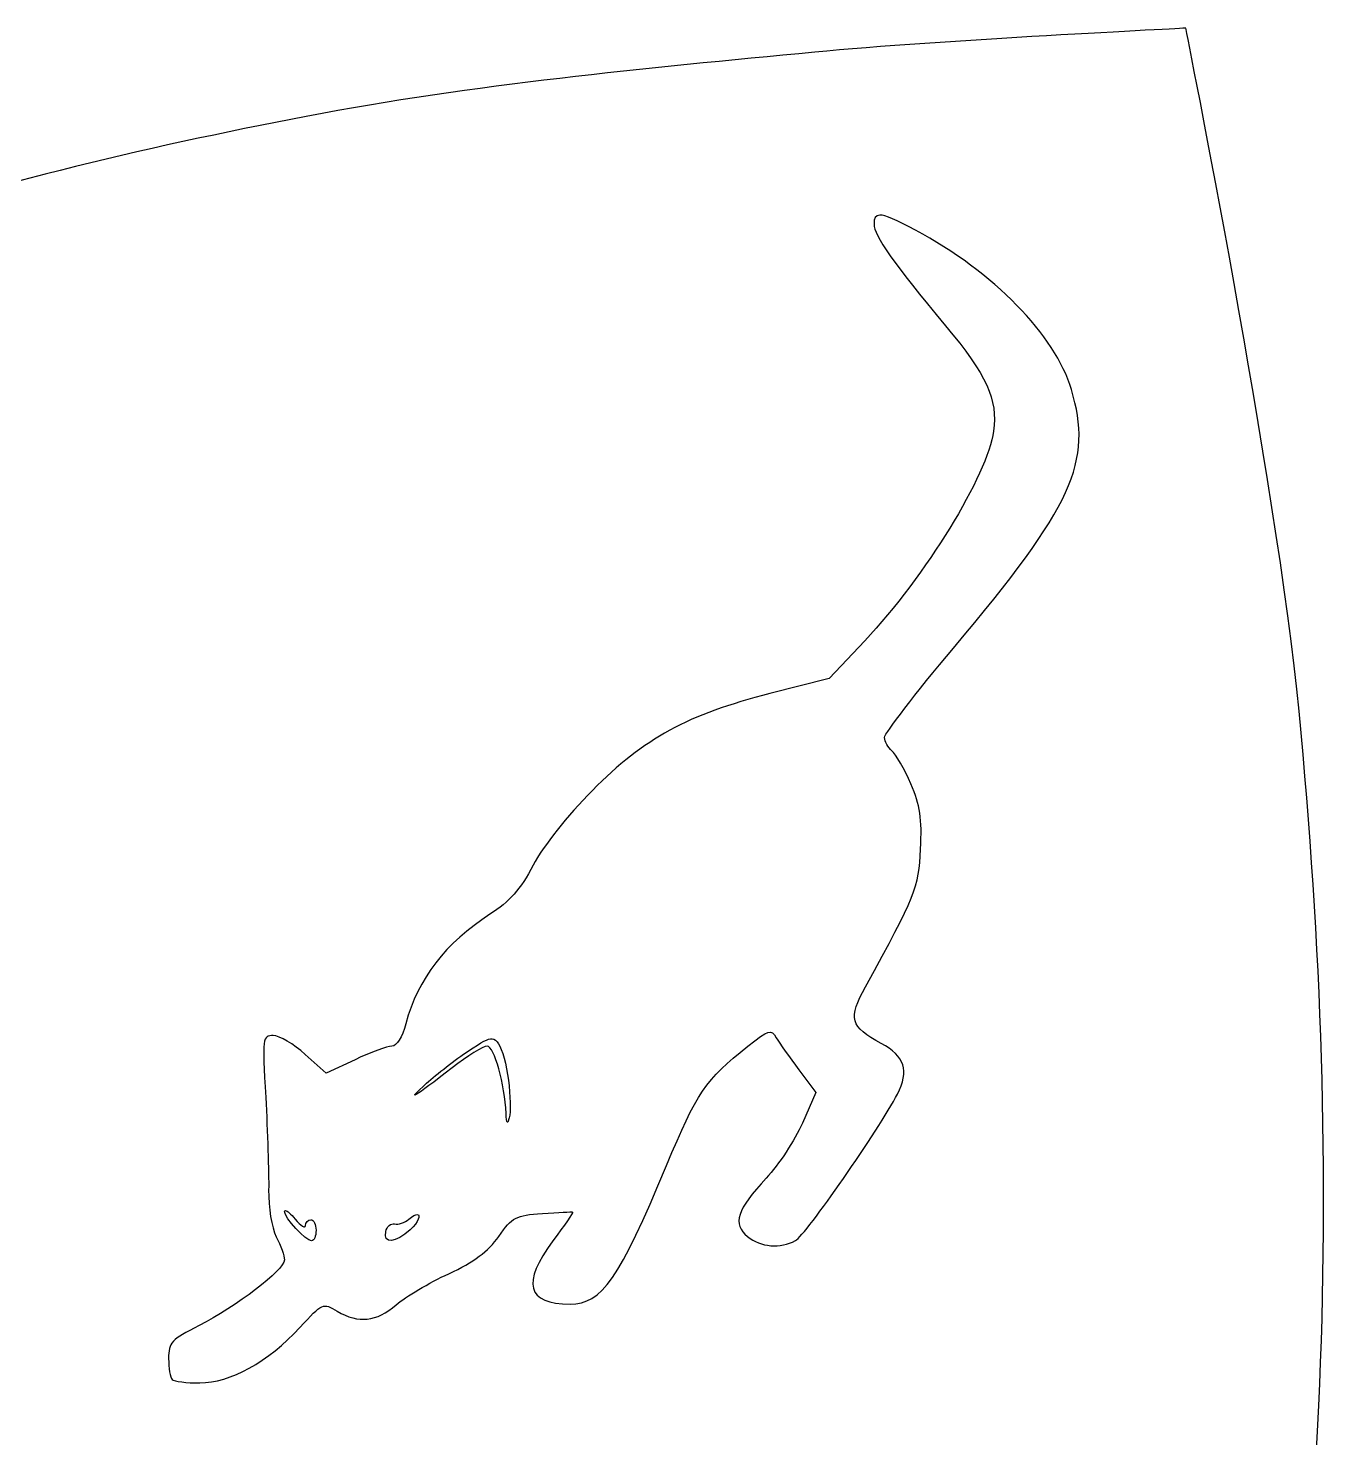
# Model space of a CAD drawing. Extents: x 22 to 290, y 86 to 216.
# Drawn here: x 233.8 to 289.6, y 146.9 to 207.4 of the extents above; entities that cross this region are included whole.
import ezdxf

# ---------------------------------------------------------------- set-up
doc = ezdxf.new("R2010")
doc.units = 0
doc.layers.add('Layer_1', color=7, linetype='CONTINUOUS')

msp = doc.modelspace()

# ---------------------------------------------------------------- linework, layer by layer
at = {"layer": 'Layer_1', "color": 7}
for points in [[(270.320934, 199.370404), (270.320934, 199.370404)], [(269.680422, 181.106438), (268.156862, 179.485864), (265.610797, 178.837634)], [(253.692423, 164.024825), (253.692423, 164.024825)], [(247.805993, 163.127999), (246.57072, 162.543158), (245.673341, 163.353997)], [(266.853789, 162.690885), (267.584149, 161.717438), (267.001515, 160.399483)], [(244.822816, 156.651769), (244.822816, 156.651769)], [(250.478838, 156.479241), (250.478838, 156.479241)]]:
    msp.add_lwpolyline(points, dxfattribs=at)
at = {"layer": 'Layer_1', "color": 1}
for points in [[(283.451977, 207.388933), (283.451977, 207.388933), (272.829274, 206.865487), (267.537297, 206.360365)], [(288.313707, 178.080265), (287.360445, 187.937158), (283.451977, 207.388933), (283.451977, 207.388933)], [(267.537297, 206.360365), (260.239143, 205.663756), (252.917252, 204.980397), (245.716888, 203.60098)], [(245.716888, 203.60098), (238.648294, 202.246821), (231.600606, 200.590174), (224.811497, 198.201276)], [(289.16091, 148.291489), (289.632362, 158.213999), (289.26996, 168.192694), (288.313707, 178.080265)], [(284.826174, 113.339481), (286.777571, 124.916064), (288.603718, 136.564845), (289.16091, 148.291489)]]:
    msp.add_open_spline(points, degree=3, dxfattribs=at)
at = {"layer": 'Layer_1', "color": 7}
for points in [[(270.320934, 199.370404), (270.13351, 199.367017), (270.076744, 199.234855), (270.076744, 198.984552)], [(271.85276, 198.721623), (271.019781, 199.1668), (270.561923, 199.374919), (270.320934, 199.370404)], [(270.076744, 198.984552), (270.076744, 198.492442), (270.910722, 197.306691), (273.144257, 194.622785)], [(278.545064, 191.885453), (277.849669, 194.227051), (275.203245, 196.930866), (271.85276, 198.721623)], [(273.144257, 194.622785), (274.921523, 192.487182), (275.388104, 191.463666), (275.205252, 190.100617)], [(273.480499, 180.785077), (278.62843, 186.915649), (279.471882, 188.764552), (278.545064, 191.885453)], [(275.205252, 190.100617), (274.952748, 188.218026), (272.287083, 183.878707), (269.680422, 181.106438)], [(270.528742, 176.956338), (270.528742, 177.128662), (271.856903, 178.851544), (273.480499, 180.785077)], [(265.610797, 178.837634), (262.079012, 177.937853), (260.218098, 176.922753), (257.990797, 174.680921)], [(270.842382, 176.38252), (270.669633, 176.525861), (270.528742, 176.784069), (270.528742, 176.956338)], [(271.655977, 174.961489), (271.381375, 175.599819), (271.015102, 176.239152), (270.842382, 176.38252)], [(272.072695, 172.16793), (272.138877, 173.4784), (272.056677, 174.02993), (271.655977, 174.961489)], [(257.990797, 174.680921), (256.912655, 173.595692), (255.886958, 172.299953), (255.449146, 171.471744)], [(269.709084, 166.259452), (271.863541, 170.177515), (271.987859, 170.487748), (272.072695, 172.16793)], [(255.449146, 171.471744), (254.897063, 170.42738), (254.437662, 169.905331), (253.598164, 169.366654)], [(253.598164, 169.366654), (251.681254, 168.13656), (250.510068, 166.614166), (249.987703, 164.672505)], [(270.385424, 163.825285), (269.052771, 164.54594), (268.956708, 164.891211), (269.709084, 166.259452)], [(249.987703, 164.672505), (249.827288, 164.076254), (249.599532, 163.712286), (249.385777, 163.712286)], [(244.300815, 164.164285), (243.835995, 164.164285), (243.828756, 164.104764), (243.973395, 161.510183)], [(245.673341, 163.353997), (245.179988, 163.799739), (244.562322, 164.164285), (244.300815, 164.164285)], [(252.679841, 163.507785), (253.254727, 163.890959), (253.516514, 164.045625), (253.692423, 164.024825)], [(253.692423, 164.024825), (253.797974, 164.012407), (253.872805, 163.93647), (253.965826, 163.8093)], [(264.658297, 163.701263), (265.564823, 164.423328), (265.654762, 164.450521), (265.880342, 164.07223)], [(265.880342, 164.07223), (266.014256, 163.847609), (266.452271, 163.22626), (266.853789, 162.690885)], [(249.385777, 163.712286), (249.196519, 163.712286), (248.485556, 163.449507), (247.805993, 163.127999)], [(250.876263, 162.118174), (251.311111, 162.511225), (252.122819, 163.136579), (252.679841, 163.507785)], [(253.475795, 163.712286), (253.310921, 163.712286), (252.633266, 163.290246), (251.969874, 162.774118)], [(254.291042, 160.821162), (254.23773, 162.062545), (253.772523, 163.712286), (253.475795, 163.712286)], [(253.965826, 163.8093), (254.115968, 163.603927), (254.305362, 162.901818), (254.386952, 162.248812)], [(261.172412, 158.588742), (262.478791, 161.730412), (262.82882, 162.244037), (264.658297, 163.701263)], [(271.077202, 161.647436), (271.596547, 162.653784), (271.398574, 163.277436), (270.385424, 163.825285)], [(251.969874, 162.774118), (250.339504, 161.505698), (249.921308, 161.254941), (250.876263, 162.118174)], [(254.386952, 162.248812), (254.468543, 161.595778), (254.486063, 160.8703), (254.426091, 160.636507)], [(243.973395, 161.510183), (244.05476, 160.050416), (244.112367, 158.265152), (244.101276, 157.543086)], [(266.704961, 155.36358), (267.134109, 155.593253), (270.303772, 160.14892), (271.077202, 161.647436)], [(254.426091, 160.636507), (254.348423, 160.333655), (254.309809, 160.386512), (254.291042, 160.821162)], [(267.001515, 160.399483), (266.681052, 159.674708), (265.983757, 158.616507), (265.452047, 158.047999)], [(257.031132, 152.643884), (258.40482, 152.643884), (259.138126, 153.696477), (261.172412, 158.588742)], [(265.452047, 158.047999), (264.18343, 156.691583), (263.987489, 156.076598), (264.652235, 155.538315)], [(244.101276, 157.543086), (244.089422, 156.773636), (244.225668, 155.940953), (244.429799, 155.531703)], [(245.946193, 155.354761), (245.693294, 155.354761), (244.775852, 156.347937), (244.785334, 156.611533)], [(244.785334, 156.611533), (244.785334, 156.640574), (244.799251, 156.653576), (244.822816, 156.651769)], [(244.822816, 156.651769), (244.893174, 156.646407), (245.053533, 156.509586), (245.23678, 156.289622)], [(245.23678, 156.289622), (245.481128, 155.996421), (245.68106, 155.869421), (245.68106, 156.0074)], [(245.68106, 156.0074), (245.68106, 156.145406), (245.782823, 156.258202), (245.907058, 156.258202)], [(245.907058, 156.258202), (246.031292, 156.258202), (246.133056, 156.054703), (246.133056, 155.806206)], [(249.122847, 155.749982), (249.170402, 155.967406), (249.341104, 156.116131), (249.502083, 156.080713)], [(249.502083, 156.080713), (249.663091, 156.045322), (249.938732, 156.136124), (250.115036, 156.282456)], [(250.115036, 156.282456), (250.285527, 156.423962), (250.408028, 156.481866), (250.478838, 156.479241)], [(250.478838, 156.479241), (250.634652, 156.473315), (250.542126, 156.174303), (250.171258, 155.828807)], [(253.972991, 155.542726), (254.557417, 156.374943), (254.694724, 156.447062), (255.846021, 156.529951)], [(255.846021, 156.529951), (256.529309, 156.579199), (257.11327, 156.606391), (257.14358, 156.590586)], [(257.14358, 156.590586), (257.173891, 156.574782), (256.792566, 156.018192), (256.296363, 155.353107)], [(244.429799, 155.531703), (244.6214, 155.147655), (244.777618, 154.698919), (244.777618, 154.534552)], [(246.133056, 155.806206), (246.133056, 155.557738), (246.048781, 155.354761), (245.946193, 155.354761)], [(250.171258, 155.828807), (249.548619, 155.248727), (249.004314, 155.207974), (249.122847, 155.749982)], [(251.827109, 153.944203), (252.917954, 154.448362), (253.519009, 154.896212), (253.972991, 155.542726)], [(264.652235, 155.538315), (265.217385, 155.080664), (266.044787, 155.010266), (266.704961, 155.36358)], [(256.296363, 155.353107), (254.939806, 153.534918), (255.18156, 152.643884), (257.031132, 152.643884)], [(244.777618, 154.534552), (244.777618, 154.118105), (242.690035, 152.511084), (241.11865, 151.717842)], [(249.569882, 152.605298), (249.977975, 152.956608), (250.993707, 153.559051), (251.827109, 153.944203)], [(245.435216, 151.632405), (246.418563, 152.699177), (246.42563, 152.701711), (247.04697, 152.334653)], [(247.04697, 152.334653), (247.955387, 151.798035), (248.728888, 151.88137), (249.569882, 152.605298)], [(241.11865, 151.717842), (239.917963, 151.111713), (239.80841, 150.993575), (239.80841, 150.306731)], [(241.144558, 149.25777), (242.455169, 149.260592), (244.075864, 150.157681), (245.435216, 151.632405)], [(239.80841, 150.306731), (239.80841, 149.894404), (239.875509, 149.488851), (239.958341, 149.406047)], [(239.958341, 149.406047), (240.041173, 149.323215), (240.575174, 149.255512), (241.144558, 149.25777)]]:
    msp.add_open_spline(points, degree=3, dxfattribs=at)

doc.saveas('drawing.dxf')
